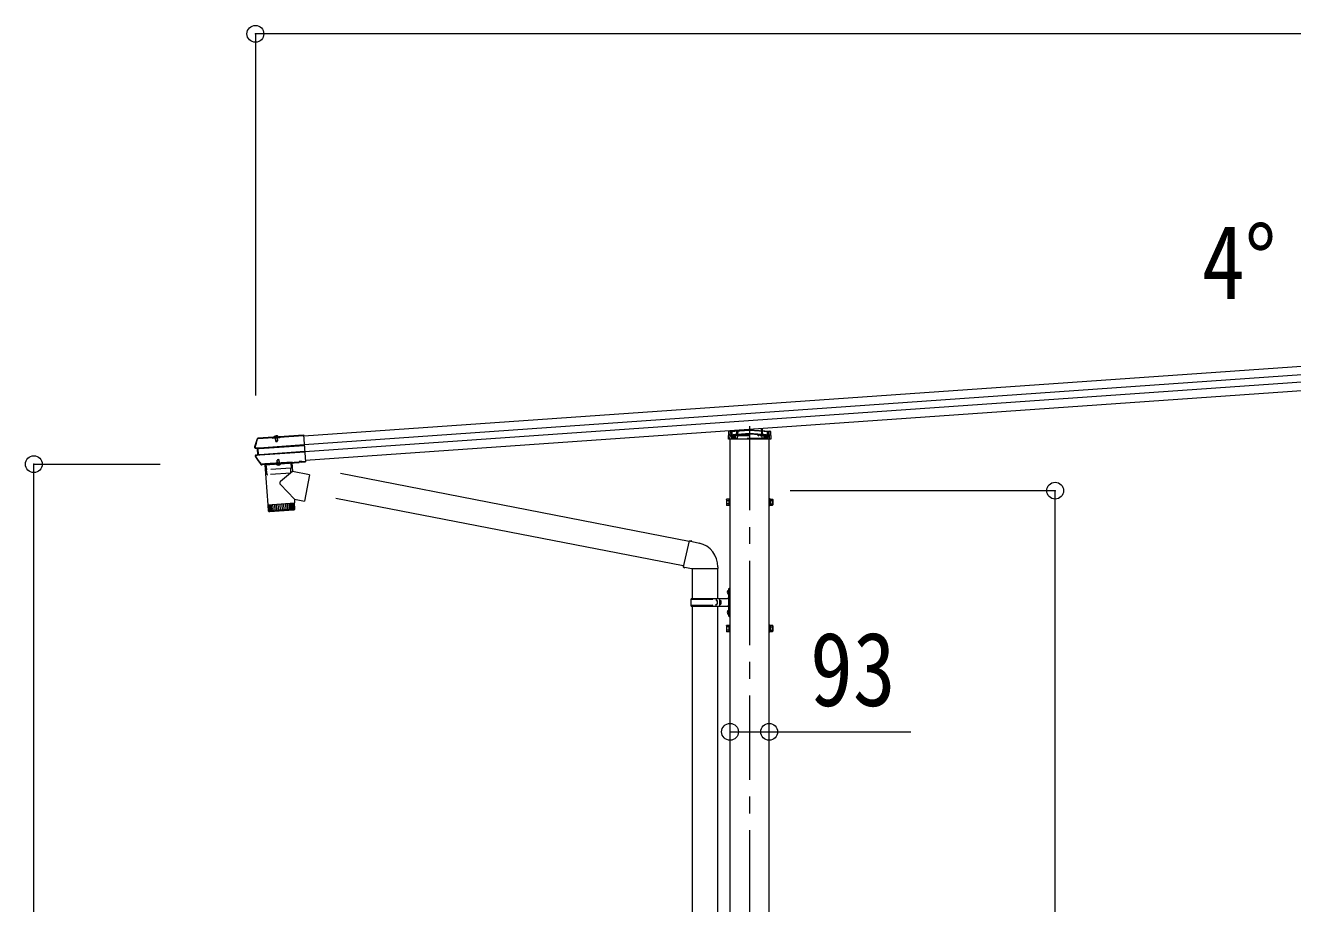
# Model space of a CAD drawing. Units: millimetres at full size, sheet at 1:40; details may follow other scales. Extents: x -11243 to 11243, y -7760 to 7760.
# Drawn here: x 1367 to 4378, y -2751 to -665 of the extents above; entities that cross this region are included whole.
import ezdxf
from ezdxf.enums import TextEntityAlignment as Align

# ---------------------------------------------------------------- set-up
doc = ezdxf.new("R2010")
doc.units = ezdxf.units.MM
doc.header["$LTSCALE"] = 40
doc.header["$PDMODE"] = 32
doc.header["$PDSIZE"] = 40
doc.linetypes.add('CHAIN1', pattern=[8, 5, -1, 1, -1])
doc.linetypes.add('DASHED1', pattern=[1.8, 1.2, -0.6])
for name, color, linetype, lineweight in [('0-1_本体', 5, 'CHAIN1', 9), ('0-3_ELV2', 4, 'Continuous', 9), ('0-6_OTH_LINE', 6, 'Continuous', 9), ('0-7_SHAPE', 4, 'Continuous', 9), ('0-9_OUTLINE', 7, 'Continuous', 9)]:
    doc.layers.add(name, color=color, linetype=linetype, lineweight=lineweight)
doc.styles.add('ＭＳ ゴシック', font='')
doc.styles.get('ＭＳ ゴシック').set_extended_font_data('MS Gothic')

msp = doc.modelspace()

# ---------------------------------------------------------------- linework, layer by layer
at = {"layer": '0-1_本体'}
msp.add_line((3088.06, -1616.39), (3088.06, -4315.67), dxfattribs=at)
at = {"layer": '0-3_ELV2'}
for p, q in [((7239.75, -1275.92), (2028.67, -1640.32)), ((7241.17, -1296.23), (2030.09, -1660.63)), ((7242.38, -1313.47), (2031.29, -1677.86)), ((7243.8, -1333.78), (2032.71, -1698.17)), ((3039.65, -1628.52), (3088.06, -1625.14)), ((3088.06, -1625.14), (3136.48, -1628.52)), ((3088.06, -1625.14), (3088.06, -1626.08)), ((3117.88, -1622.6), (3118.17, -1627.24)), ((1920.31, -1644.7), (1920.12, -1644.84)), ((1920.12, -1644.84), (1920.22, -1646.31)), ((1920.22, -1646.31), (1920.35, -1646.23)), ((1920.54, -1644.68), (1920.31, -1644.7)), ((1920.41, -1646.19), (1920.31, -1644.7)), ((1920.35, -1646.23), (1920.41, -1646.19)), ((1920.41, -1646.19), (1956.03, -1643.7)), ((1920.54, -1644.68), (1955.92, -1642.2)), ((1954.74, -1643.92), (1954.88, -1645.88)), ((1971.84, -1644.69), (1954.88, -1645.88)), ((1956.03, -1643.7), (1955.92, -1642.2)), ((1956.17, -1643), (1955.92, -1642.2)), ((1956.1, -1644.29), (1956.06, -1643.82)), ((1970.41, -1643.29), (1956.1, -1644.29)), ((1970.15, -1642.15), (1956.19, -1643.13)), ((1956.19, -1643.13), (1956.27, -1644.28)), ((1957.32, -1643.05), (1957.31, -1642.85)), ((1968.59, -1642.81), (1957.9, -1643.56)), ((1960.26, -1644), (1960.36, -1645.49)), ((1960.85, -1644.76), (1960.98, -1644.25)), ((1960.85, -1644.76), (1965.84, -1644.41)), ((1960.85, -1644.76), (1961.33, -1651.64)), ((1961.28, -1644.73), (1961.18, -1644.23)), ((1961.28, -1644.73), (1961.83, -1652.53)), ((1961.33, -1651.64), (1966.32, -1651.29)), ((1965.4, -1644.44), (1965.43, -1643.93)), ((1965.4, -1644.44), (1965.95, -1652.24)), ((1965.84, -1644.41), (1965.63, -1643.92)), ((1965.64, -1653.04), (1966.32, -1651.29)), ((1965.84, -1644.41), (1966.32, -1651.29)), ((1966.35, -1645.07), (1966.24, -1643.58)), ((1967.9, -1643.76), (1967.83, -1642.86)), ((1969.09, -1642.23), (1969.08, -1642.03)), ((1970.15, -1642.15), (1970.23, -1643.3)), ((1970.29, -1641.2), (1970.16, -1642.02)), ((1970.29, -1641.2), (2028.45, -1637.13)), ((1970.39, -1642.7), (1970.29, -1641.2)), ((1970.37, -1642.82), (1970.39, -1642.7)), ((1971.7, -1642.73), (1970.37, -1642.82)), ((1970.37, -1642.82), (1970.41, -1643.29)), ((1970.39, -1642.7), (2028.55, -1638.63)), ((1971.7, -1642.73), (1971.84, -1644.69)), ((2028.45, -1637.13), (2032.95, -1701.57)), ((3039.13, -1637.03), (3088.06, -1633.61)), ((3041.56, -4819.81), (3041.56, -1647.54)), ((3088.06, -1633.61), (3137, -1637.03)), ((3088.06, -1633.61), (3088.06, -1634.55)), ((3134.56, -4819.81), (3134.56, -1647.54)), ((3137.41, -1629.46), (3138.51, -1647.54)), ((1919.18, -1670.08), (1914.43, -1669.52)), ((1920.59, -1668.74), (1914.61, -1668.03)), ((1915.95, -1686.64), (1921.73, -1685.07)), ((1920.1, -1670.02), (1919.18, -1670.08)), ((1921.07, -1683.89), (1920.15, -1683.95)), ((1921.51, -1668.68), (1920.59, -1668.74)), ((1921.73, -1685.07), (1920.59, -1668.74)), ((1920.82, -1670.08), (1921.34, -1670.04)), ((1922.65, -1685.01), (1921.73, -1685.07)), ((1922.29, -1683.69), (1921.75, -1683.73)), ((1922.12, -1668.7), (1921.89, -1668.71)), ((2030.12, -1661.09), (1923, -1668.58)), ((1923, -1684.93), (1923.22, -1684.91)), ((1923.08, -1669.81), (2030.21, -1662.32)), ((1924.05, -1683.68), (2031.18, -1676.19)), ((1924.14, -1684.91), (2031.26, -1677.42)), ((1929.18, -1707.32), (1929.9, -1707.27)), ((1929.55, -1708.81), (1930, -1708.77)), ((1929.9, -1707.27), (1930, -1708.77)), ((1936.16, -1707.97), (1930.18, -1708.39)), ((1936.06, -1706.48), (1936.16, -1707.97)), ((1936.16, -1707.43), (1936.17, -1707.43)), ((1936.39, -1708.33), (1936.16, -1707.97)), ((1936.28, -1706.83), (2017.68, -1701.14)), ((1936.28, -1706.83), (1936.39, -1708.33)), ((1936.39, -1708.33), (2017.79, -1702.63)), ((1936.72, -1708.3), (2000.57, -1703.83)), ((1962.78, -1706.72), (1962.76, -1706.47)), ((1974.55, -1705.9), (1962.78, -1706.72)), ((1966.25, -1696.21), (1965.57, -1697.96)), ((1970.56, -1697.61), (1965.57, -1697.96)), ((1965.91, -1702.76), (1965.57, -1697.96)), ((1966.33, -1702.63), (1965.94, -1697.01)), ((1969.64, -1695.97), (1966.25, -1696.21)), ((1970.56, -1697.61), (1969.64, -1695.97)), ((1970.46, -1702.34), (1970.06, -1696.72)), ((1970.89, -1702.41), (1970.56, -1697.61)), ((1974.55, -1705.9), (1974.53, -1705.65)), ((2017.68, -1701.14), (2017.79, -1702.63)), ((2017.96, -1702.25), (2017.79, -1702.63)), ((2017.86, -1700.76), (2017.96, -1702.25)), ((2023.95, -1701.84), (2017.96, -1702.25)), ((2023.84, -1700.34), (2023.95, -1701.84)), ((2024.17, -1702.19), (2023.95, -1701.84)), ((2024.07, -1700.69), (2032.85, -1700.08)), ((2024.07, -1700.69), (2024.17, -1702.19)), ((2024.17, -1702.19), (2032.95, -1701.57)), ((2025.37, -1700.6), (2025.47, -1702.1)), ((2025.44, -1701.7), (2032.92, -1701.18)), ((3032.86, -1790.81), (3033.44, -1789.8)), ((3032.86, -1790.81), (3032.86, -1803.81)), ((3032.86, -1803.81), (3033.44, -1804.81)), ((3038.36, -1789.8), (3033.44, -1789.8)), ((3038.36, -1793.56), (3033.44, -1793.56)), ((3038.36, -1801.06), (3033.44, -1801.06)), ((3038.36, -1804.81), (3033.44, -1804.81)), ((3038.36, -1789.6), (3038.36, -1804.62)), ((3039.96, -1790.06), (3038.36, -1790.06)), ((3038.36, -1796.61), (3039.96, -1796.61)), ((3038.36, -1797.61), (3039.96, -1797.61)), ((3038.36, -1804.16), (3039.96, -1804.16)), ((3136.16, -1790.06), (3137.76, -1790.06)), ((3137.76, -1796.61), (3136.16, -1796.61)), ((3137.77, -1797.61), (3136.16, -1797.61)), ((3137.76, -1804.16), (3136.16, -1804.16)), ((3137.76, -1789.6), (3137.76, -1804.62)), ((3137.76, -1789.6), (3142.68, -1789.6)), ((3137.76, -1793.36), (3142.68, -1793.36)), ((3137.76, -1800.86), (3142.68, -1800.86)), ((3137.76, -1804.62), (3142.68, -1804.62)), ((3143.26, -1790.61), (3142.68, -1789.6)), ((3143.26, -1803.61), (3142.68, -1804.62)), ((3143.26, -1790.61), (3143.26, -1803.61)), ((3032.86, -2090.81), (3033.44, -2089.8)), ((3032.86, -2090.81), (3032.86, -2103.81)), ((3032.86, -2103.81), (3033.44, -2104.81)), ((3038.36, -2089.8), (3033.44, -2089.8)), ((3038.36, -2093.56), (3033.44, -2093.56)), ((3038.36, -2101.06), (3033.44, -2101.06)), ((3038.36, -2104.81), (3033.44, -2104.81)), ((3038.36, -2089.6), (3038.36, -2104.62)), ((3039.96, -2090.06), (3038.36, -2090.06)), ((3038.36, -2096.61), (3039.96, -2096.61)), ((3038.36, -2097.61), (3039.96, -2097.61)), ((3038.36, -2104.16), (3039.96, -2104.16)), ((3136.16, -2090.06), (3137.76, -2090.06)), ((3137.76, -2096.61), (3136.16, -2096.61)), ((3137.77, -2097.61), (3136.16, -2097.61)), ((3137.76, -2104.16), (3136.16, -2104.16)), ((3137.76, -2089.6), (3137.76, -2104.62)), ((3137.76, -2089.6), (3142.68, -2089.6)), ((3137.76, -2093.36), (3142.68, -2093.36)), ((3137.76, -2100.86), (3142.68, -2100.86)), ((3137.76, -2104.62), (3142.68, -2104.62)), ((3143.26, -2090.61), (3142.68, -2089.6)), ((3143.26, -2103.61), (3142.68, -2104.62)), ((3143.26, -2090.61), (3143.26, -2103.61))]:
    msp.add_line(p, q, dxfattribs=at)
at = {"layer": '0-3_ELV2', "linetype": 'DASHED1'}
for p, q in [((3115.89, -1622.74), (3117.4, -1647.54)), ((1958.52, -1642.94), (1958.45, -1643.19)), ((1958.58, -1642.41), (1967.76, -1641.77)), ((1958.66, -1643.51), (1958.58, -1642.41)), ((1960.65, -1640.03), (1962.04, -1642.4)), ((1960.98, -1644.25), (1961.09, -1643.85)), ((1961.09, -1643.85), (1961.01, -1642.74)), ((1961.16, -1644.23), (1961.02, -1642.24)), ((1961.18, -1644.23), (1961.07, -1643.64)), ((1963.23, -1642.93), (1962.04, -1642.4)), ((1963.23, -1642.93), (1964.33, -1642.24)), ((1965.38, -1639.7), (1964.33, -1642.24)), ((1965.45, -1643.93), (1965.31, -1641.94)), ((1965.47, -1643.54), (1965.4, -1642.43)), ((1965.43, -1643.93), (1965.46, -1643.33)), ((1965.63, -1643.92), (1965.47, -1643.54)), ((1967.83, -1642.86), (1967.76, -1641.77)), ((1967.89, -1642.29), (1967.99, -1642.52)), ((3039.2, -1637.04), (3136.93, -1637.04)), ((3041.67, -1630.39), (3040.62, -1647.54)), ((3041.09, -1639.84), (3046.06, -1639.84)), ((3041.14, -1639.04), (3134.99, -1639.04)), ((3088.06, -1635.61), (3041.15, -1638.89)), ((3088.06, -1627.14), (3041.67, -1630.39)), ((3044.86, -1630.16), (3044.86, -1643.8)), ((3044.86, -1643.8), (3045.86, -1645.54)), ((3130.26, -1645.54), (3045.86, -1645.54)), ((3046.06, -1630.08), (3046.06, -1645.54)), ((3047.56, -1638.44), (3047.56, -1645.54)), ((3050.66, -1639.04), (3050.66, -1645.54)), ((3050.79, -1639.04), (3050.79, -1645.54)), ((3051.06, -1638.2), (3051.06, -1645.54)), ((3051.06, -1643.8), (3054.06, -1643.8)), ((3054.06, -1637.99), (3054.06, -1645.54)), ((3057.31, -1637.98), (3057.99, -1626.79)), ((3060, -1626.65), (3058.73, -1647.54)), ((3062.06, -1637.04), (3062.06, -1639.04)), ((3066.56, -1639.84), (3066.56, -1637.11)), ((3068.06, -1639.84), (3066.56, -1639.84)), ((3068.06, -1637.01), (3068.06, -1639.84)), ((3134.46, -1630.39), (3088.06, -1627.14)), ((3134.98, -1638.89), (3088.06, -1635.61)), ((3108.06, -1639.84), (3108.06, -1637.01)), ((3108.06, -1639.84), (3109.56, -1639.84)), ((3109.56, -1637.11), (3109.56, -1639.84)), ((3114.06, -1639.04), (3114.06, -1637.04)), ((3118.17, -1627.24), (3118.82, -1637.98)), ((3122.06, -1637.99), (3122.06, -1645.54)), ((3122.06, -1643.8), (3125.06, -1643.8)), ((3125.06, -1638.2), (3125.06, -1645.54)), ((3125.33, -1639.04), (3125.33, -1645.54)), ((3125.46, -1639.04), (3125.46, -1645.54)), ((3128.56, -1638.44), (3128.56, -1645.54)), ((3130.06, -1630.08), (3130.06, -1645.54)), ((3130.06, -1639.84), (3135.04, -1639.84)), ((3130.26, -1645.54), (3131.26, -1643.8)), ((3131.26, -1630.16), (3131.26, -1643.8)), ((3135.51, -1647.54), (3134.46, -1630.39)), ((1966.33, -1708.81), (1967.49, -1706.01)), ((1968.59, -1705.32), (1967.49, -1706.01)), ((1968.59, -1705.32), (1969.78, -1705.85)), ((1971.32, -1708.47), (1969.78, -1705.85))]:
    msp.add_line(p, q, dxfattribs=at)
at = {"layer": '0-3_ELV2'}
for points in [[(1913.51, -1666.38), (1916.33, -1656.72), (1919.35, -1647.11)], [(1956.03, -1643.7), (1956.06, -1643.82), (1954.74, -1643.92)], [(1967.9, -1643.76), (1958.72, -1644.4), (1958.66, -1643.51)], [(1961.33, -1651.64), (1962.25, -1653.28), (1965.64, -1653.04)], [(3138.51, -1647.54), (3037.61, -1647.54), (3038.72, -1629.46)], [(1915.55, -1685.2), (1920.15, -1683.95), (1919.18, -1670.08)], [(1928.13, -1706.84), (1921.57, -1697.81), (1915.21, -1688.63)], [(1936.28, -1706.83), (1936.06, -1706.48), (1930.07, -1706.89), (1929.9, -1707.27)], [(1930.07, -1706.89), (1930.18, -1708.39), (1930, -1708.77)], [(2000.99, -1702.8), (2000.93, -1701.8), (1936.08, -1706.34), (1936.15, -1707.33)], [(2024.07, -1700.69), (2023.84, -1700.34), (2017.86, -1700.76), (2017.68, -1701.14)], [(3041.56, -1788.61), (3039.96, -1788.61), (3039.96, -1805.61), (3041.56, -1805.61)], [(3134.56, -1788.61), (3136.16, -1788.61), (3136.16, -1805.61), (3134.56, -1805.61)], [(3041.56, -2088.61), (3039.96, -2088.61), (3039.96, -2105.61), (3041.56, -2105.61)], [(3134.56, -2088.61), (3136.16, -2088.61), (3136.16, -2105.61), (3134.56, -2105.61)]]:
    msp.add_lwpolyline(points, dxfattribs=at)
for centre, radius, start, end in [((2395.37, -1801.71), 502, 162.04537, 164.31277), ((1920.85, -1647.95), 3.19, 103.22631, 162.05142), ((1920.49, -1647.48), 1.2, 102.71221, 162.01357), ((1957.86, -1642.82), 0.55, 142.43917, 184), ((1957.86, -1643.01), 0.545, 184, 274), ((1963.52, -1647.18), 7.7, 45.56083, 142.43917), ((1968.55, -1642.27), 0.545, 274, 4), ((1968.53, -1642.07), 0.55, 4, 45.56083), ((3039.2, -1638.03), 1, 94, 176.5), ((3039.72, -1629.52), 1, 94, 176.5), ((3136.41, -1629.52), 1, 3.5, 86), ((3136.93, -1638.03), 1, 3.5, 86), ((1914.76, -1666.74), 2.8, 164.31277, 263.16971), ((1914.77, -1666.74), 1.3, 164.24366, 263.03582), ((1916.28, -1687.9), 2.8, 105.16971, 214.06629), ((2329.82, -1408.27), 502, 214.06629, 216.59248), ((1916.29, -1687.9), 1.3, 105.30295, 214.13631), ((1929.33, -1705.62), 3.19, 216.58984, 274.01289), ((1929.09, -1706.13), 1.2, 216.62025, 274.01295), ((1937.15, -1707.26), 1, 184, 274), ((1968.32, -1701.37), 7.7, 223.98312, 324.01688), ((2000, -1702.87), 1, 274, 4), ((3045.28, -1797.31), 12.42, 162.41205, 197.58795), ((3036.19, -1791.68), 3.32, 145.61575, 214.38425), ((3036.19, -1802.94), 3.32, 145.61575, 214.38425), ((3139.94, -1791.48), 3.32, 325.61575, 34.38425), ((3130.84, -1797.11), 12.42, 342.41205, 17.58795), ((3139.94, -1802.74), 3.32, 325.61575, 34.38425), ((3045.28, -2097.31), 12.42, 162.41205, 197.58795), ((3036.19, -2091.68), 3.32, 145.61575, 214.38425), ((3036.19, -2102.94), 3.32, 145.61575, 214.38425), ((3139.94, -2091.48), 3.32, 325.61575, 34.38425), ((3130.84, -2097.11), 12.42, 342.41205, 17.58795), ((3139.94, -2102.74), 3.32, 325.61575, 34.38425)]:
    msp.add_arc(centre, radius, start, end, dxfattribs=at)
at = {"layer": '0-3_ELV2', "linetype": 'DASHED1'}
for centre, radius, start, end in [((1957.97, -1643.05), 0.5, 274, 344), ((1959.29, -1643.16), 0.8, 94, 164), ((1960.51, -1642.77), 0.5, 4, 94), ((1965.9, -1642.4), 0.5, 94, 184), ((1967.15, -1642.61), 0.8, 24, 94), ((1968.45, -1642.32), 0.5, 204, 274), ((3039.2, -1638.04), 1, 90, 176.5), ((3136.93, -1638.04), 1, 3.5, 90)]:
    msp.add_arc(centre, radius, start, end, dxfattribs=at)
at = {"layer": '0-3_ELV2'}
for centre, major_axis, ratio, start_param, end_param in [((1956.39, -1646.19), (-0.22, 3.19), 0.014286, 5.9883828, 6.2220988), ((1970.38, -1645.21), (-0.22, 3.19), 0.014286, 0.0610865, 0.2948025), ((1923.12, -1670.39), (3.03, -0.36), 0.014525, 2.4375911, 3.0658321), ((1924.01, -1683.08), (2.95, 0.8), 0.014957, 3.2171785, 3.8372566), ((1923.12, -1670.39), (2.99, 0.21), 0.19438, 1.5707963, 2.1939282), ((1923.02, -1668.86), (1.52, -0.18), 0.014525, 2.4126357, 3.0658321), ((1923.02, -1668.87), (1.5, 0.1), 0.19438, 1.5707963, 2.2034964), ((1924.01, -1683.1), (2.99, 0.21), 0.19438, 4.0848352, 4.712389), ((1924.12, -1684.61), (1.48, 0.4), 0.014957, 3.2171785, 3.8435615), ((1924.12, -1684.62), (1.5, 0.1), 0.19438, 4.0561004, 4.712389)]:
    msp.add_ellipse(centre, major_axis=major_axis, ratio=ratio, start_param=start_param, end_param=end_param, dxfattribs=at)
at = {"layer": '0-6_OTH_LINE'}
for p, q in [((1913.96, -684.72), (1913.96, -1543.62)), ((7323.96, -684.72), (1913.96, -684.72)), ((1387.44, -4269.81), (1387.44, -1706.81)), ((1387.44, -1706.81), (1687.44, -1706.81)), ((3814.06, -1769.81), (3184.56, -1769.81)), ((3814.06, -4269.81), (3814.06, -1769.81)), ((3041.56, -2342.51), (3134.56, -2342.51)), ((3134.56, -2342.51), (3470.72, -2342.51))]:
    msp.add_line(p, q, dxfattribs=at)
for p in [(1913.96, -684.72), (1387.44, -1706.81), (3814.06, -1769.81), (3041.56, -2342.51), (3134.56, -2342.51)]:
    msp.add_point(p, dxfattribs=at)
at = {"layer": '0-9_OUTLINE'}
for p, q in [((1936.66, -1708.3), (1943.28, -1803.07)), ((2000.5, -1703.84), (2001.95, -1724.64)), ((2001.95, -1724.64), (1973.65, -1748.11)), ((2042.71, -1732.57), (2001.95, -1724.64)), ((2042.71, -1732.57), (2030.65, -1794.61)), ((2944.14, -1890.13), (2116.46, -1729.24)), ((2006.52, -1789.91), (1973.24, -1755.43)), ((1943.28, -1803.07), (2007.13, -1798.6)), ((2007.2, -1799.6), (1943.35, -1804.07)), ((1943.35, -1804.07), (1944.49, -1817.07)), ((1945.07, -1818.6), (1944.05, -1804.02)), ((1945.28, -1803.93), (1946.32, -1818.9)), ((1948.14, -1818.77), (1947.09, -1803.8)), ((1947.77, -1802.75), (1947.86, -1803.75)), ((1949.45, -1803.64), (1950.5, -1818.6)), ((1953.36, -1818.4), (1952.31, -1803.44)), ((1956.67, -1818.17), (1955.62, -1803.21)), ((1959.31, -1802.95), (1960.36, -1817.91)), ((1963.32, -1802.67), (1964.36, -1817.63)), ((1967.55, -1802.37), (1968.6, -1817.34)), ((1971.94, -1802.07), (1972.98, -1817.03)), ((1976.39, -1801.76), (1977.43, -1816.72)), ((1980.82, -1801.45), (1981.86, -1816.41)), ((1985.14, -1801.14), (1986.19, -1816.11)), ((1989.27, -1800.86), (1990.31, -1815.82)), ((1993.12, -1800.59), (1994.17, -1815.55)), ((1996.63, -1800.34), (1997.68, -1815.3)), ((1999.73, -1800.12), (2000.77, -1815.09)), ((2002.35, -1799.94), (2003.39, -1814.9)), ((2002.64, -1798.92), (2002.69, -1799.92)), ((2004.44, -1799.79), (2005.48, -1814.76)), ((2005.96, -1799.69), (2007.01, -1814.65)), ((2006.52, -1789.91), (2007.13, -1798.6)), ((2006.52, -1789.91), (2030.65, -1794.61)), ((2007.88, -1812.64), (2007.2, -1799.6)), ((2930.54, -1948.61), (2105.01, -1788.14)), ((1944.49, -1817.02), (2007.88, -1812.59)), ((2005.09, -1815.79), (1947.69, -1819.8)), ((2944.5, -1888.57), (2930.14, -1950.32)), ((2944.5, -1888.57), (2968.82, -1894.38)), ((2930.14, -1950.32), (2950.22, -1954.86)), ((2930.14, -1950.32), (2934.14, -1953)), ((2935.02, -1951.42), (2934.14, -1953)), ((2950.22, -1954.86), (3012.95, -1954.86)), ((2951.59, -1954.86), (2951.59, -2025.86)), ((3011.59, -1954.86), (3011.59, -2025.86)), ((3012.95, -1950.7), (3012.95, -1954.86)), ((3035.26, -2008.72), (3037.31, -2009.71)), ((3036.53, -2006.71), (3037.16, -2006.71)), ((3036.53, -2006.71), (3036.53, -2015.01)), ((3036.53, -2015.01), (3037.16, -2015.01)), ((3037.16, -2006.71), (3037.56, -2007.11)), ((3037.31, -2009.71), (3037.92, -2010.86)), ((3037.56, -2002.86), (3040.56, -2001.36)), ((3037.56, -2002.86), (3037.56, -2066.86)), ((3040.56, -2001.36), (3040.56, -2068.36)), ((3040.56, -2001.36), (3041.56, -2001.36)), ((2948.59, -2027.86), (2998.92, -2027.86)), ((2948.59, -2041.86), (2998.92, -2041.86)), ((2949.59, -2025.86), (3035.59, -2025.86)), ((2949.59, -2025.86), (2949.59, -2027.86)), ((2949.59, -2043.86), (2949.59, -2041.86)), ((2949.59, -2043.86), (3035.59, -2043.86)), ((2951.58, -2043.86), (2951.58, -3035.84)), ((3008.59, -2025.86), (3008.59, -2030.36)), ((3008.59, -2030.36), (3010.59, -2030.36)), ((3008.59, -2043.86), (3008.59, -2039.36)), ((3008.59, -2039.36), (3010.59, -2039.36)), ((3010.59, -2030.36), (3010.59, -2039.36)), ((3011.58, -2043.86), (3011.58, -3035.84)), ((3016.56, -2025.86), (3016.56, -2043.86)), ((3016.56, -2030.36), (3019.56, -2030.36)), ((3016.56, -2039.36), (3019.56, -2039.36)), ((3019.56, -2030.36), (3019.56, -2039.36)), ((3035.26, -2056.72), (3037.31, -2057.71)), ((3036.53, -2054.71), (3037.16, -2054.71)), ((3036.53, -2054.71), (3036.53, -2063.01)), ((3036.53, -2063.01), (3037.16, -2063.01)), ((3037.16, -2054.71), (3037.16, -2063.01)), ((3037.16, -2054.71), (3037.56, -2055.11)), ((3037.16, -2063.01), (3037.56, -2062.61)), ((3037.31, -2057.71), (3037.92, -2058.86)), ((3037.56, -2066.86), (3040.56, -2068.36)), ((3040.56, -2068.36), (3041.56, -2068.36))]:
    msp.add_line(p, q, dxfattribs=at)
at = {"layer": '0-9_OUTLINE', "linetype": 'DASHED1'}
for p, q in [((1938.87, -1708.15), (1940, -1719.61)), ((1998.42, -1716.01), (1940.54, -1720.06)), ((1998.42, -1727.56), (1998.09, -1716.03)), ((1998.42, -1703.98), (1998.89, -1715.49)), ((1942.02, -1731.5), (1940.73, -1720.04)), ((1997.95, -1728.07), (1942.55, -1731.95))]:
    msp.add_line(p, q, dxfattribs=at)
at = {"layer": '0-9_OUTLINE'}
for points in [[(2944.5, -1888.57), (2949.22, -1888.13), (2949.36, -1889.73)], [(3035.26, -2013.01), (3037.31, -2012.01), (3037.92, -2010.86)], [(3037.16, -2006.71), (3037.16, -2015.01), (3037.56, -2014.61)], [(3035.26, -2061.01), (3037.31, -2060.01), (3037.92, -2058.86)]]:
    msp.add_lwpolyline(points, dxfattribs=at)
at = {"layer": '0-9_OUTLINE', "linetype": 'DASHED1'}
for centre, start, end in [((1998.39, -1715.51), 274, 2.32935), ((1940.5, -1719.56), 185.67065, 274), ((1942.51, -1731.45), 186.38594, 274), ((1997.92, -1727.57), 274, 1.61406)]:
    msp.add_arc(centre, 0.5, start, end, dxfattribs=at)
at = {"layer": '0-9_OUTLINE'}
for centre, radius, start, end in [((1976.84, -1751.95), 5, 129.65551, 223.97399), ((1947.48, -1816.81), 3, 185, 274.04832), ((2004.88, -1812.8), 3, 274, 3), ((2954.95, -1950.7), 58, 0, 76.56538), ((3040.86, -2010.86), 6, 136.21765, 223.78235), ((2997.34, -2034.86), 49.25, 171.82876, 180.00002), ((2997.34, -2034.86), 49.25, 180.00002, 188.17127), ((2998.92, -2025.86), 2, 270, 359.99998), ((2998.92, -2043.86), 2, 0.00005, 90.00004), ((3035.56, -2023.86), 2, 270, 359.99998), ((3035.56, -2045.86), 2, 0.00005, 90.00004), ((3040.86, -2058.86), 6, 136.21765, 223.78235)]:
    msp.add_arc(centre, radius, start, end, dxfattribs=at)

# ---------------------------------------------------------------- texts
at = {"layer": '0-6_OTH_LINE', "color": 7, "style": 'ＭＳ ゴシック', "width": 0.85}
msp.add_text('93', height=176, dxfattribs=at).set_placement((3231.58, -2334.03), align=Align.BOTTOM_LEFT)
at = {"layer": '0-7_SHAPE', "color": 7, "style": 'ＭＳ ゴシック', "width": 0.85}
msp.add_text('4°', height=176, dxfattribs=at).set_placement((4162.52, -1367.56), align=Align.BOTTOM_LEFT)

doc.saveas('drawing.dxf')
